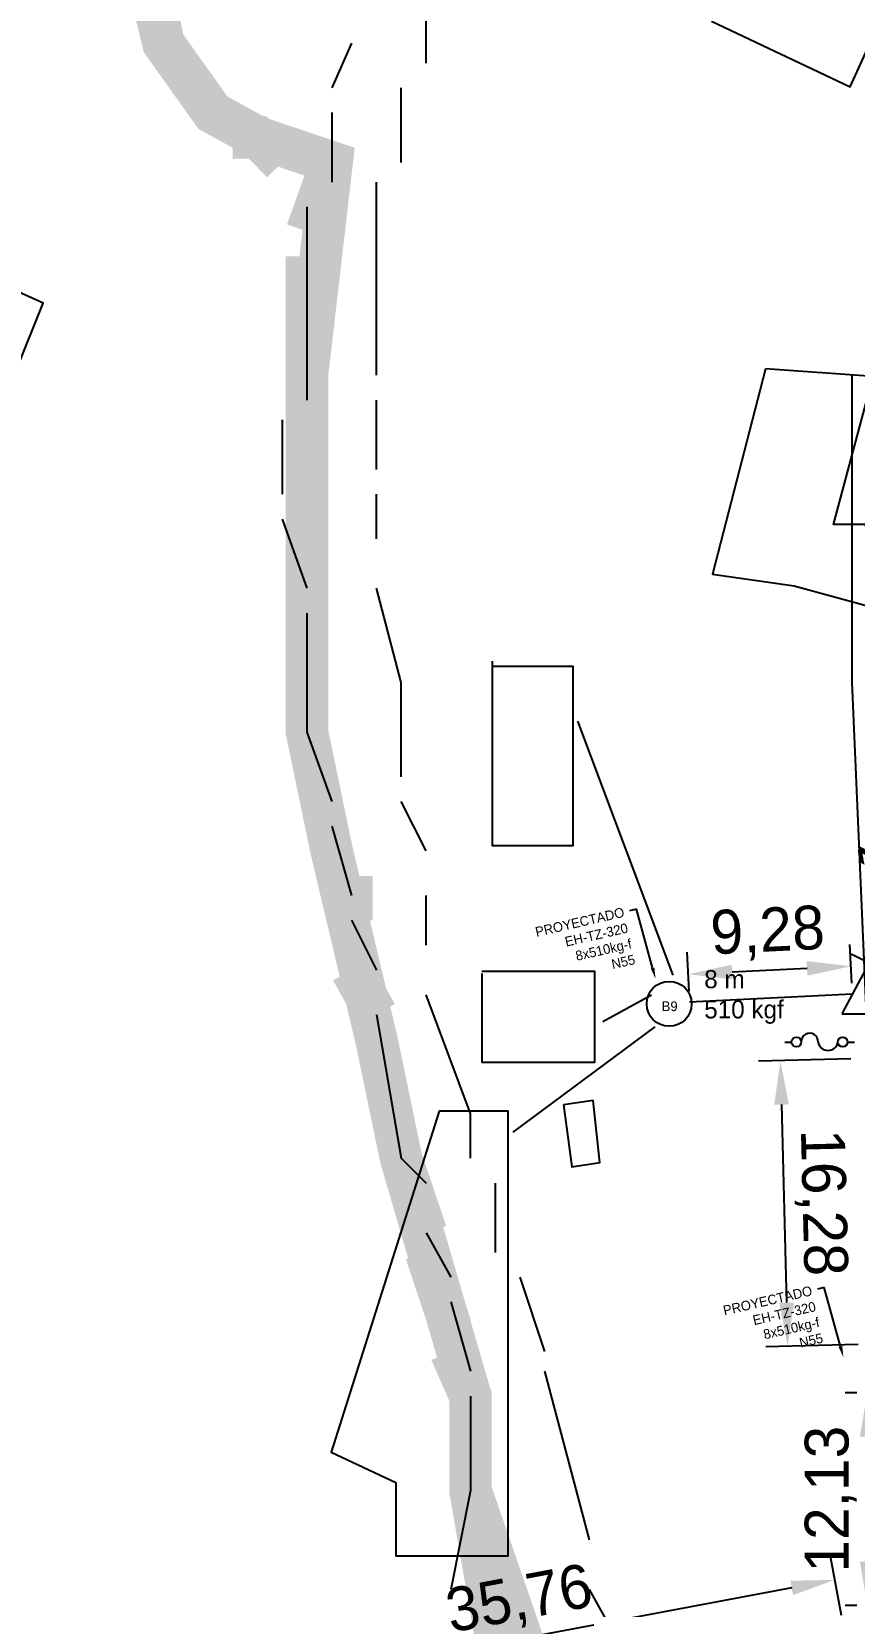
# Model space of a CAD drawing. Header units: millimetres. Extents: x -3588 to 75209, y -3737 to 38254.
# Drawn here: x 28406.5 to 28453.4, y 18380.7 to 18470.4 of the extents above; entities that cross this region are included whole.
import ezdxf
from ezdxf import colors
from ezdxf.entities.mleader import LeaderData, LeaderLine
from ezdxf.math import Vec2, Vec3

# ---------------------------------------------------------------- set-up
doc = ezdxf.new("R2010")
doc.units = ezdxf.units.MM
doc.linetypes.add('CONTINUA', pattern=[0])
doc.layers.add('Mancheta', color=255, linetype='Continuous')
doc.layers.add('P', color=253, linetype='Continuous')
doc.linetypes.add('+_LINE', pattern='A,12.7,-5.08,["+",Standard,S=2.54,R=0,X=-2.54,Y=-1.27],-6.35', length=24.13)
doc.dimstyles.new('ISO-25', dxfattribs={"dimtxt": 2.5, "dimasz": 2.5, "dimexe": 1.25, "dimexo": 0.625, "dimtad": 1, "dimtxsty": 'Standard', "dimcen": 2.5, "dimadec": 0, "dimazin": 0, "dimtfac": 1, "dimtmove": 0, "dimatfit": 3, "dimfxl": 1, "dimarcsym": 0})

# ---------------------------------------------------------------- blocks, each defined once
blk = doc.blocks.new('*D953')
at = {"color": 0, "lineweight": -2, "transparency": 16777216}
for p, q in [((28452.68, 18380.157), (28452.069, 18383.421)), ((28449.842, 18381.732), (28419.609, 18376.072)), ((28417.532, 18373.577), (28416.921, 18376.841))]:
    blk.add_line(p, q, dxfattribs=at)
at = {"color": 0, "transparency": 16777216}
for points in [[(28449.765, 18382.142), (28449.919, 18381.323), (28452.299, 18382.192)], [(28419.532, 18376.482), (28419.685, 18375.663), (28417.151, 18375.612)]]:
    blk.add_solid(points, dxfattribs=at)
at = {"layer": 'Defpoints', "color": 0, "transparency": 16777216}
for p in [(28452.795, 18379.543), (28417.151, 18375.612), (28417.647, 18372.963)]:
    blk.add_point(p, dxfattribs=at)
at = {"color": 0, "transparency": 16777216, "insert": (28434.342, 18380.95), "char_height": 2.5, "attachment_point": 5, "rotation": 10.60353}
blk.add_mtext('35,76', dxfattribs=at)
blk = doc.blocks.new('*D954')
at = {"color": 0, "lineweight": -2, "transparency": 16777216}
for p, q in [((28453.557, 18392.85), (28452.899, 18392.85)), ((28454.149, 18390.35), (28454.149, 18383.223)), ((28453.557, 18380.723), (28452.899, 18380.723))]:
    blk.add_line(p, q, dxfattribs=at)
at = {"color": 0, "transparency": 16777216}
for points in [[(28453.733, 18390.35), (28454.566, 18390.35), (28454.149, 18392.85)], [(28453.733, 18383.223), (28454.566, 18383.223), (28454.149, 18380.723)]]:
    blk.add_solid(points, dxfattribs=at)
at = {"layer": 'Defpoints', "color": 0, "transparency": 16777216}
for p in [(28454.182, 18392.85), (28454.149, 18380.723), (28454.182, 18380.723)]:
    blk.add_point(p, dxfattribs=at)
at = {"color": 0, "transparency": 16777216, "insert": (28452.066, 18386.787), "char_height": 2.5, "attachment_point": 5, "rotation": 90}
blk.add_mtext('12,13', dxfattribs=at)
blk = doc.blocks.new('*D955')
at = {"color": 0, "lineweight": -2, "transparency": 16777216}
for p, q in [((28453.21, 18411.866), (28447.951, 18411.733)), ((28449.264, 18409.266), (28449.55, 18397.989)), ((28453.623, 18395.592), (28448.364, 18395.458))]:
    blk.add_line(p, q, dxfattribs=at)
at = {"color": 0, "transparency": 16777216}
for points in [[(28449.681, 18409.276), (28448.848, 18409.255), (28449.201, 18411.765)], [(28449.967, 18398), (28449.134, 18397.979), (28449.614, 18395.49)]]:
    blk.add_solid(points, dxfattribs=at)
at = {"layer": 'Defpoints', "color": 0, "transparency": 16777216}
for p in [(28453.835, 18411.882), (28449.614, 18395.49), (28454.248, 18395.608)]:
    blk.add_point(p, dxfattribs=at)
at = {"color": 0, "transparency": 16777216, "insert": (28451.49, 18403.68), "char_height": 2.5, "attachment_point": 5, "rotation": 271.45344}
blk.add_mtext('16,28', dxfattribs=at)
blk = doc.blocks.new('*D956')
at = {"color": 0, "lineweight": -2, "transparency": 16777216}
for p, q in [((28453.261, 18416.177), (28453.153, 18418.395)), ((28443.995, 18415.725), (28443.887, 18417.944)), ((28450.717, 18417.025), (28446.445, 18416.817))]:
    blk.add_line(p, q, dxfattribs=at)
at = {"color": 0, "transparency": 16777216}
for points in [[(28446.425, 18417.233), (28446.465, 18416.401), (28443.948, 18416.695)], [(28450.696, 18417.441), (28450.737, 18416.609), (28453.214, 18417.147)]]:
    blk.add_solid(points, dxfattribs=at)
at = {"layer": 'Defpoints', "color": 0, "transparency": 16777216}
for p in [(28443.948, 18416.695), (28453.291, 18415.552), (28444.026, 18415.101)]:
    blk.add_point(p, dxfattribs=at)
at = {"color": 0, "transparency": 16777216, "insert": (28448.479, 18419.002), "char_height": 2.5, "attachment_point": 5, "rotation": 2.79045}
blk.add_mtext('9,28', dxfattribs=at)
blk = doc.blocks.new('*D957')
at = {"color": 0, "lineweight": -2, "transparency": 16777216}
for p, q in [((28463.07, 18432.471), (28461.112, 18433.459)), ((28455.474, 18419.512), (28461.102, 18430.664)), ((28455.19, 18416.855), (28453.232, 18417.843))]:
    blk.add_line(p, q, dxfattribs=at)
at = {"color": 0, "transparency": 16777216}
for points in [[(28460.73, 18430.852), (28461.474, 18430.477), (28462.228, 18432.896)], [(28455.102, 18419.699), (28455.846, 18419.324), (28454.348, 18417.28)]]:
    blk.add_solid(points, dxfattribs=at)
at = {"layer": 'Defpoints', "color": 0, "transparency": 16777216}
for p in [(28462.228, 18432.896), (28463.628, 18432.19), (28455.748, 18416.574)]:
    blk.add_point(p, dxfattribs=at)
at = {"color": 0, "transparency": 16777216, "insert": (28456.428, 18426.027), "char_height": 2.5, "attachment_point": 5, "rotation": 63.22404}
blk.add_mtext('17,49', dxfattribs=at)

msp = doc.modelspace()

# ---------------------------------------------------------------- linework, layer by layer
at = {"color": 6}
for p, q in [((28443.091, 18416.638), (28437.661, 18431.106)), ((28441.853, 18415.496), (28439.09, 18413.973)), ((28442.043, 18413.687), (28433.946, 18407.69))]:
    msp.add_line(p, q, dxfattribs=at)
at = {"color": 10}
for p, q in [((28452.745, 18414.479), (28454.371, 18417.534)), ((28456.193, 18414.414), (28452.692, 18414.414)), ((28449.453, 18412.827), (28449.838, 18412.827)), ((28453.028, 18412.827), (28453.417, 18412.827))]:
    msp.add_line(p, q, dxfattribs=at)
at = {"color": 5, "linetype": '+_LINE'}
msp.add_line((28453.291, 18415.552), (28444.026, 18415.101), dxfattribs=at)
at = {"color": 254}
for points in [[(28445.278, 18470.992), (28453.167, 18467.243), (28457.208, 18476.086), (28451.05, 18479.259)], [(28398.157, 18449.539), (28403.984, 18446.961), (28407.19, 18454.917), (28401.436, 18457.524), (28399.63, 18457.524), (28396.151, 18457.524), (28396.151, 18450.426)], [(28448.347, 18451.182), (28445.325, 18439.489), (28449.977, 18438.818), (28455.061, 18437.428), (28454.054, 18442.316), (28452.231, 18442.316), (28454.486, 18450.75), (28448.347, 18451.182)], [(28432.771, 18434.531), (28432.771, 18424.034), (28437.382, 18424.034), (28437.382, 18434.229), (28432.771, 18434.229)], [(28432.19, 18416.73), (28432.19, 18411.684), (28438.617, 18411.684), (28438.617, 18416.845), (28432.19, 18416.845)], [(28436.849, 18409.248), (28437.322, 18405.721), (28438.906, 18405.975), (28438.524, 18409.503), (28436.849, 18409.248)], [(28427.287, 18387.741), (28427.287, 18383.559), (28433.687, 18383.559), (28433.687, 18396.104), (28433.687, 18396.104), (28433.687, 18408.895), (28429.748, 18408.895), (28423.594, 18389.463), (28427.287, 18387.741)]]:
    msp.add_lwpolyline(points, dxfattribs=at)
at = {"color": 10}
for centre in [(28450.115, 18412.834), (28452.752, 18412.83)]:
    msp.add_circle(centre, 0.276, dxfattribs=at)
for centre, radius, start, end in [((28450.871, 18412.855), 0.481, 356.0473, 179.98075), ((28451.913, 18412.922), 0.571, 190.00363, 350.3175)]:
    msp.add_arc(centre, radius, start, end, dxfattribs=at)
at = {"layer": 'Mancheta', "color": 5}
msp.add_circle((28442.861, 18415.007), 1.28, dxfattribs=at)
at = {"layer": 'P', "color": 254}
for points, const_width in [([(28412.636, 18476.497), (28414.045, 18469.727), (28416.861, 18465.774), (28419.406, 18464.366), (28423.631, 18462.942), (28422.223, 18450.811), (28422.223, 18440.088), (28422.223, 18430.486), (28423.631, 18423.717), (28426.176, 18412.978), (28427.584, 18406.209), (28431.537, 18392.653), (28431.537, 18387.292), (28434.37, 18379.114), (28438.322, 18365.559), (28438.322, 18358.79), (28438.322, 18352.004), (28438.322, 18340.993), (28441.139, 18335.632), (28441.139, 18328.863), (28445.092, 18320.669), (28447.909, 18315.308), (28450.741, 18300.344), (28454.694, 18281.444)], 2.417), ([(28412.636, 18475.377), (28414.045, 18469.727), (28416.861, 18465.774)], 2.417), ([(28412.636, 18476.497), (28414.045, 18469.727), (28416.861, 18465.774), (28419.406, 18464.366), (28423.631, 18462.942), (28422.223, 18450.811), (28422.223, 18440.088), (28422.223, 18430.486), (28423.631, 18423.717), (28426.176, 18412.978), (28427.584, 18406.209), (28431.537, 18392.653), (28431.537, 18387.292), (28434.37, 18379.114), (28438.322, 18365.559), (28438.322, 18358.79), (28438.322, 18352.004), (28438.322, 18340.993), (28441.139, 18335.632), (28441.139, 18328.863), (28445.092, 18320.669), (28447.909, 18315.308), (28450.741, 18300.344), (28454.694, 18281.444)], 1.2), ([(28417.998, 18464.366), (28419.406, 18464.366), (28420.814, 18462.942)], 2.417), ([(28423.631, 18462.942), (28422.223, 18459.005)], 2.417), ([(28422.223, 18457.581), (28422.223, 18450.811), (28422.223, 18446.858)], 2.417), ([(28422.223, 18445.45), (28422.223, 18441.497)], 2.417), ([(28422.223, 18440.088), (28422.223, 18435.847)], 2.417), ([(28422.223, 18434.727), (28422.223, 18430.486), (28423.631, 18423.717)], 2.417), ([(28424.767, 18422.292), (28424.767, 18419.764)], 2.417), ([(28424.767, 18416.931), (28426.176, 18414.402)], 2.417), ([(28426.176, 18412.978), (28427.584, 18406.209), (28429.008, 18401.968)], 2.417), ([(28429.008, 18400.847), (28430.417, 18396.606)], 2.417), ([(28430.417, 18395.198), (28431.537, 18392.653), (28431.537, 18391.245)], 2.417), ([(28431.537, 18389.837), (28431.537, 18387.292), (28432.961, 18379.114)], 2.417)]:
    msp.add_lwpolyline(points, dxfattribs=dict(at, const_width=const_width))
for points in [[(28429.008, 18468.591), (28429.008, 18471.136), (28429.008, 18472.544)], [(28424.767, 18469.727), (28423.631, 18467.183)], [(28427.584, 18462.942), (28427.584, 18467.183)], [(28423.631, 18465.774), (28423.631, 18461.822)], [(28426.176, 18450.811), (28426.176, 18459.005), (28426.176, 18461.822)], [(28422.223, 18460.413), (28422.223, 18450.811), (28422.223, 18449.403)], [(28457.511, 18357.381), (28456.103, 18374.873), (28454.694, 18400.847), (28453.286, 18433.303), (28453.286, 18444.041), (28453.286, 18450.811)], [(28426.176, 18445.45), (28426.176, 18449.403)], [(28420.814, 18448.266), (28420.814, 18444.041)], [(28426.176, 18441.497), (28426.176, 18444.041)], [(28420.814, 18442.617), (28422.223, 18438.68)], [(28427.584, 18427.942), (28427.584, 18433.303), (28426.176, 18438.68)], [(28422.223, 18437.256), (28422.223, 18430.486), (28423.631, 18426.533)], [(28429.008, 18423.717), (28427.584, 18426.533)], [(28423.631, 18425.125), (28424.767, 18421.172)], [(28429.008, 18418.355), (28429.008, 18421.172)], [(28424.767, 18419.764), (28426.176, 18416.931)], [(28431.537, 18406.209), (28431.537, 18408.753), (28429.008, 18415.523)], [(28426.176, 18414.402), (28427.584, 18406.209), (28429.008, 18404.8)], [(28432.961, 18400.847), (28432.961, 18404.8)], [(28429.008, 18401.968), (28430.417, 18399.439)], [(28435.778, 18395.198), (28434.37, 18399.439)], [(28430.417, 18398.031), (28431.537, 18394.078)], [(28438.322, 18384.476), (28435.778, 18394.078)], [(28431.537, 18392.653), (28431.537, 18387.292), (28430.417, 18381.643)], [(28439.731, 18379.114), (28438.322, 18381.643)]]:
    msp.add_lwpolyline(points, dxfattribs=at)

# ---------------------------------------------------------------- texts
at = {"color": 5, "insert": (28444.86, 18416.93), "char_height": 1.03321, "attachment_point": 1}
msp.add_mtext_dynamic_manual_height_columns('8 m^J510 kgf ', width=21.10344, gutter_width=5.166, heights=[0], dxfattribs=at)
at = {"insert": (28442.44, 18415.145), "char_height": 0.5529, "width": 0.96762, "attachment_point": 1}
msp.add_mtext('B9', dxfattribs=at)

# ---------------------------------------------------------------- dimensions: what is measured, and where the dimension line sits
at = {"color": 254}
for p1, p2, distance, picture, middle in [((28455.748, 18416.574), (28463.628, 18432.19), 1.568, '*D957', (28456.428, 18426.027)), ((28453.291, 18415.552), (28444.026, 18415.101), -1.596, '*D956', (28448.479, 18419.002)), ((28453.835, 18411.882), (28454.248, 18395.608), -4.636, '*D955', (28451.49, 18403.68)), ((28452.795, 18379.543), (28417.647, 18372.963), -2.695, '*D953', (28434.342, 18380.95))]:
    dim = msp.add_aligned_dim(p1=p1, p2=p2, distance=distance, dimstyle='ISO-25', dxfattribs=at)
    dim.commit()
    dim.dimension.update_dxf_attribs({"geometry": picture, "text_midpoint": middle})
dim = msp.add_linear_dim(base=(28454.149, 18380.723), p1=(28454.182, 18392.85), p2=(28454.182, 18380.723), angle=90, dimstyle='ISO-25', dxfattribs=at)
dim.commit()
dim.dimension.update_dxf_attribs({"geometry": '*D954', "text_midpoint": (28452.066, 18386.787)})

# ---------------------------------------------------------------- leaders
at = {"layer": 'Mancheta', "linetype": 'CONTINUA'}
ml = msp.add_multileader_mtext('Standard', dxfattribs=at)
ml.set_content('PROYECTADO\\PEH-TZ-320 \\P8x510kg-f\\PN55', color=256)
ml.set_leader_properties()
ml.build(insert=Vec2(0, 0))
ml.multileader.update_dxf_attribs({"arrow_head_size": 0.648})
ctx = ml.context
ctx.base_point, ctx.char_height, ctx.arrow_head_size, ctx.landing_gap_size, ctx.plane_origin, ctx.plane_x_axis, ctx.plane_y_axis = Vec3(28434.764, 18418.974), 0.5529, 0.648, 0.324, Vec3(28435.886, 18431.196), Vec3(0.974701, 0.223512), Vec3(-0.223512, 0.974701)
ctx.text_align_type = 2
notes = []
notes.append((ctx, [(0, (1, 1, 0), (28440.997, 18420.403), (-0.974701, -0.223512), 0.401, [(0, [(28442.087, 18416.423)], 0, [])])]))
ctx.mtext.insert, ctx.mtext.text_direction, ctx.mtext.rotation, ctx.mtext.alignment, ctx.mtext.flow_direction = Vec3(28440.227, 18420.515), Vec3(0.974701, 0.223512), 0.225416, 3, 5
ml = msp.add_multileader_mtext('Standard', dxfattribs=at)
ml.set_content('PROYECTADO\\PEH-TZ-320 \\P8x510kg-f\\PN55', color=256)
ml.set_leader_properties()
ml.build(insert=Vec2(0, 0))
ml.multileader.update_dxf_attribs({"arrow_head_size": 0.648})
ctx = ml.context
ctx.base_point, ctx.char_height, ctx.arrow_head_size, ctx.landing_gap_size, ctx.plane_origin, ctx.plane_x_axis, ctx.plane_y_axis = Vec3(28445.471, 18397.41), 0.5529, 0.648, 0.324, Vec3(28446.593, 18409.632), Vec3(0.974701, 0.223512), Vec3(-0.223512, 0.974701)
ctx.text_align_type = 2
notes.append((ctx, [(0, (1, 1, 0), (28451.703, 18398.839), (-0.974701, -0.223512), 0.401, [(0, [(28452.794, 18394.86)], 0, [])])]))
ctx.mtext.insert, ctx.mtext.text_direction, ctx.mtext.rotation, ctx.mtext.alignment, ctx.mtext.flow_direction = Vec3(28450.933, 18398.951), Vec3(0.974701, 0.223512), 0.225416, 3, 5
for ctx, leaders in notes:
    for number, flags, end, landing, length, lines in leaders:
        leader = LeaderData()
        leader.index, (leader.has_last_leader_line, leader.has_dogleg_vector, leader.attachment_direction) = number, flags
        leader.last_leader_point, leader.dogleg_vector, leader.dogleg_length = Vec3(end), Vec3(landing), length
        for number, points, colour, breaks in lines:
            line = LeaderLine()
            line.index, line.vertices, line.color, line.breaks = number, Vec3.list(points), colors.encode_raw_color(colour), breaks
            leader.lines.append(line)
        ctx.leaders.append(leader)

doc.saveas('drawing.dxf')
